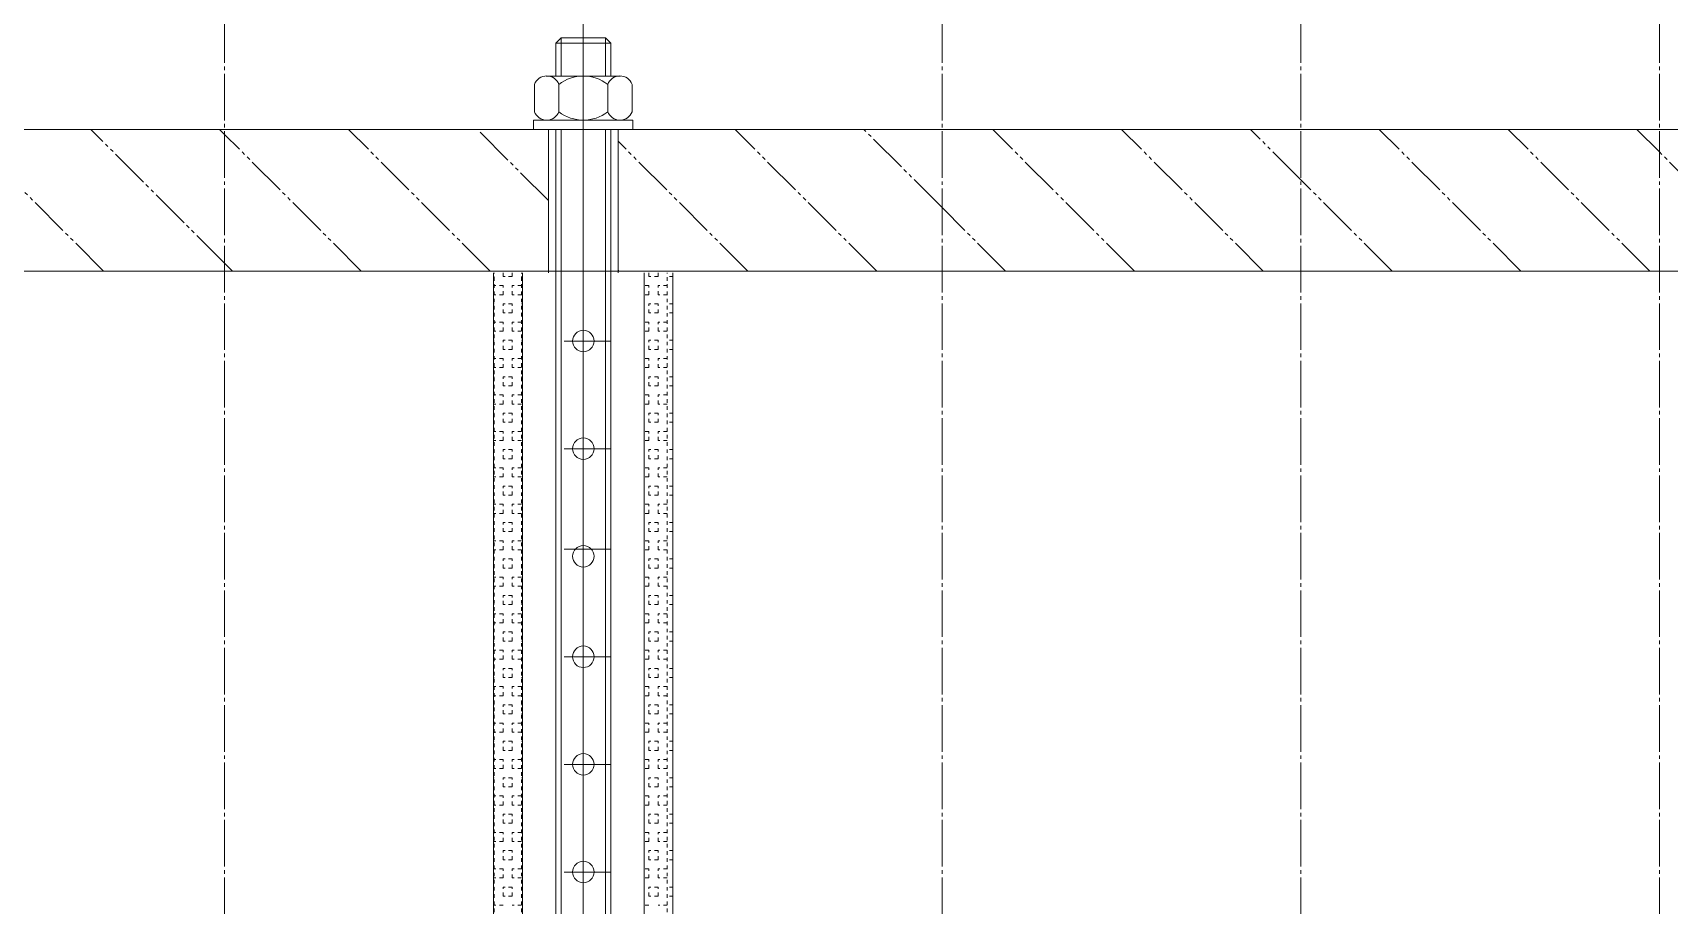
# Model space of a CAD drawing. Header units: millimetres. Extents: x 132745 to 150447, y -25377 to -12762.
# Drawn here: x 136112.4 to 136568.6, y -14657.7 to -14414.5 of the extents above; entities that cross this region are included whole.
import ezdxf

# ---------------------------------------------------------------- set-up
doc = ezdxf.new("R2010")
doc.units = ezdxf.units.MM
for name, pattern in [('AD_LTYPE1 0 mm', [16, 13, -1, 1, -1]), ('AD_LTYPE2 0 mm', [16, 11, -1, 1, -1, 1, -1]), ('AD_LTYPE3 0 mm', [2, 1, -1]), ('AD_LTYPE5 0.09 mm', [16, 13, -1, 1, -1])]:
    doc.linetypes.add(name, pattern=pattern)
doc.layers.add('CAXA_0', color=7, linetype='Continuous', lineweight=18)
for name, color, linetype, lineweight, true_color in [('cdr_dwg1', 4, 'Continuous', 18, 0x00ffff), ('cdr_dwg3', 1, 'AD_LTYPE1 0 mm', 18, 0xff0000), ('cdr_dwg4', 3, 'AD_LTYPE2 0 mm', 18, 0x00ff00), ('cdr_dwg5', 6, 'AD_LTYPE3 0 mm', 18, 0xff00ff)]:
    doc.layers.add(name, color=color, linetype=linetype, lineweight=lineweight, true_color=true_color)

msp = doc.modelspace()

# ---------------------------------------------------------------- linework, layer by layer
at = {"layer": 'CAXA_0', "color": 1, "linetype": 'AD_LTYPE1 0 mm', "true_color": 0xff0000}
for p, q in [((136265.91, -14461.836), (136265.91, -14409.951)), ((136265.91, -14480.455), (136265.91, -14422.446)), ((136265.91, -14460.778), (136265.91, -14429.122))]:
    msp.add_line(p, q, dxfattribs=at)
at = {"layer": 'CAXA_0', "color": 4, "linetype": 'Continuous', "true_color": 0x00ffff}
for p, q in [((136259.756, -14415.925), (136258.217, -14417.463)), ((136259.756, -14415.925), (136272.064, -14415.925)), ((136272.064, -14415.925), (136273.602, -14417.463)), ((136258.217, -14426.594), (136258.217, -14417.463)), ((136258.217, -14417.463), (136273.602, -14417.463)), ((136273.602, -14426.594), (136273.602, -14417.463)), ((136252.294, -14428.943), (136252.294, -14436.552)), ((136276.291, -14426.594), (136255.528, -14426.594)), ((136259.102, -14436.552), (136259.102, -14428.943)), ((136272.717, -14436.552), (136272.717, -14428.943)), ((136279.525, -14436.552), (136279.525, -14428.943)), ((136279.756, -14438.902), (136252.064, -14438.902)), ((136255.528, -14438.902), (136276.291, -14438.902)), ((136279.756, -14441.471), (136279.756, -14438.902)), ((136252.064, -14441.471), (136279.756, -14441.471)), ((136276.291, -14441.471), (136255.528, -14441.471)), ((136276.291, -14441.471), (136255.528, -14441.471)), ((136256.217, -14481.471), (136256.217, -14441.471)), ((136258.217, -16145.337), (136258.217, -14441.471)), ((136258.217, -14441.471), (136273.602, -14441.471)), ((136273.602, -16145.337), (136273.602, -14441.471)), ((136275.602, -14481.471), (136275.602, -14441.471))]:
    msp.add_line(p, q, dxfattribs=at)
at = {"layer": 'CAXA_0', "color": 7, "linetype": 'Continuous'}
for p, q in [((136259.756, -14426.594), (136259.756, -14415.925)), ((136272.064, -14426.594), (136272.064, -14415.925)), ((136259.756, -16145.337), (136259.756, -14441.471)), ((136272.064, -16145.337), (136272.064, -14441.471))]:
    msp.add_line(p, q, dxfattribs=at)
at = {"layer": 'CAXA_0', "color": 4, "linetype": 'Continuous', "true_color": 0x00ffff}
for centre, radius, start, end in [((136255.698, -14430.228), 3.638, 20.6783, 159.3217), ((136265.91, -14437.631), 11.037, 51.91812, 128.08188), ((136276.121, -14430.228), 3.638, 20.6783, 159.3217), ((136255.698, -14435.267), 3.638, 200.6783, 339.3217), ((136265.91, -14427.864), 11.037, 231.91812, 308.08188), ((136276.121, -14435.267), 3.638, 200.6783, 339.3217)]:
    msp.add_arc(centre, radius, start, end, dxfattribs=at)
at = {"layer": 'cdr_dwg1', "linetype": 'Continuous'}
for p, q in [((136252.064, -14438.902), (136252.064, -14441.471)), ((136815.91, -14441.471), (135815.91, -14441.471)), ((136815.91, -14480.971), (135373.602, -14480.971)), ((136240.91, -14481.471), (136240.91, -16135.337)), ((136248.91, -14481.471), (136248.91, -16135.337)), ((136282.91, -14481.471), (136282.91, -16135.337)), ((136290.91, -14481.471), (136290.91, -16135.337))]:
    msp.add_line(p, q, dxfattribs=at)
for centre in [(136265.91, -14500.471), (136265.91, -14530.471), (136265.91, -14560.471), (136265.91, -14588.471), (136265.91, -14618.471), (136265.91, -14648.471)]:
    msp.add_circle(centre, 3, dxfattribs=at)
at = {"layer": 'cdr_dwg3', "linetype": 'AD_LTYPE1 0 mm'}
for p, q in [((136165.91, -14377.961), (136165.91, -16225.471)), ((136265.91, -14377.961), (136265.91, -16225.471)), ((136365.91, -14377.961), (136365.91, -16225.471)), ((136465.91, -14377.961), (136465.91, -16225.471)), ((136565.91, -14377.961), (136565.91, -16225.471)), ((136265.91, -14409.707), (136265.91, -15588.471)), ((136265.91, -14437.471), (136265.91, -15451.791)), ((136273.602, -14500.471), (136259.756, -14500.471)), ((136273.602, -14530.471), (136259.756, -14530.471)), ((136273.602, -14558.471), (136259.756, -14558.471)), ((136273.602, -14588.471), (136259.756, -14588.471)), ((136273.602, -14618.471), (136259.756, -14618.471)), ((136273.602, -14648.471), (136259.756, -14648.471))]:
    msp.add_line(p, q, dxfattribs=at)
at = {"layer": 'cdr_dwg3', "linetype": 'AD_LTYPE5 0.09 mm'}
msp.add_line((136265.91, -14437.29), (136265.91, -14484.405), dxfattribs=at)
at = {"layer": 'cdr_dwg4', "linetype": 'AD_LTYPE2 0 mm'}
for p, q in [((136132.169, -14480.971), (136092.669, -14441.471)), ((136165.91, -14478.79), (136128.59, -14441.471)), ((136165.91, -14442.869), (136164.511, -14441.471)), ((136204.011, -14480.971), (136165.91, -14442.869)), ((136239.932, -14480.971), (136200.432, -14441.471)), ((136256.217, -14461.335), (136236.353, -14441.471)), ((136347.695, -14480.971), (136308.195, -14441.471)), ((136365.91, -14463.264), (136344.116, -14441.471)), ((136419.537, -14480.971), (136380.037, -14441.471)), ((136455.458, -14480.971), (136415.958, -14441.471)), ((136465.91, -14455.501), (136451.879, -14441.471)), ((136527.3, -14480.971), (136487.8, -14441.471)), ((136563.221, -14480.971), (136523.721, -14441.471)), ((136565.91, -14447.738), (136559.642, -14441.471)), ((136311.774, -14480.971), (136275.602, -14444.799)), ((136599.142, -14480.971), (136565.91, -14447.738)), ((136491.379, -14480.971), (136465.91, -14455.501)), ((136383.616, -14480.971), (136365.91, -14463.264)), ((136168.09, -14480.971), (136165.91, -14478.79)), ((136275.853, -14480.971), (136275.602, -14480.72))]:
    msp.add_line(p, q, dxfattribs=at)
at = {"layer": 'cdr_dwg5', "linetype": 'AD_LTYPE3 0 mm'}
for p, q in [((136241.012, -14482.482), (136240.91, -14482.482)), ((136241.012, -14795.658), (136241.012, -14481.471)), ((136243.552, -14485.022), (136241.012, -14485.022)), ((136243.552, -14482.482), (136243.552, -14481.471)), ((136246.092, -14482.482), (136243.552, -14482.482)), ((136243.552, -14487.562), (136243.552, -14485.022)), ((136246.092, -14482.482), (136246.092, -14481.471)), ((136248.632, -14485.022), (136246.092, -14485.022)), ((136246.092, -14487.562), (136246.092, -14485.022)), ((136248.632, -14795.658), (136248.632, -14481.471)), ((136248.91, -14482.482), (136248.632, -14482.482)), ((136284.192, -14485.022), (136282.91, -14485.022)), ((136284.192, -14482.482), (136284.192, -14481.471)), ((136286.732, -14482.482), (136284.192, -14482.482)), ((136284.192, -14487.562), (136284.192, -14485.022)), ((136286.732, -14482.482), (136286.732, -14481.471)), ((136289.272, -14485.022), (136286.732, -14485.022)), ((136286.732, -14487.562), (136286.732, -14485.022)), ((136289.272, -14795.658), (136289.272, -14481.471)), ((136290.91, -14482.482), (136289.272, -14482.482)), ((136243.552, -14487.562), (136241.012, -14487.562)), ((136248.632, -14487.562), (136246.092, -14487.562)), ((136284.192, -14487.562), (136282.91, -14487.562)), ((136289.272, -14487.562), (136286.732, -14487.562)), ((136241.012, -14490.102), (136240.91, -14490.102)), ((136241.012, -14492.642), (136240.91, -14492.642)), ((136246.092, -14490.102), (136243.552, -14490.102)), ((136243.552, -14492.642), (136243.552, -14490.102)), ((136246.092, -14492.642), (136243.552, -14492.642)), ((136246.092, -14492.642), (136246.092, -14490.102)), ((136248.91, -14490.102), (136248.632, -14490.102)), ((136248.91, -14492.642), (136248.632, -14492.642)), ((136286.732, -14490.102), (136284.192, -14490.102)), ((136284.192, -14492.642), (136284.192, -14490.102)), ((136286.732, -14492.642), (136284.192, -14492.642)), ((136286.732, -14492.642), (136286.732, -14490.102)), ((136290.91, -14490.102), (136289.272, -14490.102)), ((136290.91, -14492.642), (136289.272, -14492.642)), ((136243.552, -14495.182), (136241.012, -14495.182)), ((136243.552, -14497.722), (136241.012, -14497.722)), ((136243.552, -14497.722), (136243.552, -14495.182)), ((136248.632, -14495.182), (136246.092, -14495.182)), ((136246.092, -14497.722), (136246.092, -14495.182)), ((136248.632, -14497.722), (136246.092, -14497.722)), ((136284.192, -14495.182), (136282.91, -14495.182)), ((136284.192, -14497.722), (136282.91, -14497.722)), ((136284.192, -14497.722), (136284.192, -14495.182)), ((136289.272, -14495.182), (136286.732, -14495.182)), ((136286.732, -14497.722), (136286.732, -14495.182)), ((136289.272, -14497.722), (136286.732, -14497.722)), ((136241.012, -14500.262), (136240.91, -14500.262)), ((136241.012, -14502.802), (136240.91, -14502.802)), ((136246.092, -14500.262), (136243.552, -14500.262)), ((136243.552, -14502.802), (136243.552, -14500.262)), ((136246.092, -14502.802), (136243.552, -14502.802)), ((136246.092, -14502.802), (136246.092, -14500.262)), ((136248.91, -14500.262), (136248.632, -14500.262)), ((136248.91, -14502.802), (136248.632, -14502.802)), ((136286.732, -14500.262), (136284.192, -14500.262)), ((136284.192, -14502.802), (136284.192, -14500.262)), ((136286.732, -14502.802), (136284.192, -14502.802)), ((136286.732, -14502.802), (136286.732, -14500.262)), ((136290.91, -14500.262), (136289.272, -14500.262)), ((136290.91, -14502.802), (136289.272, -14502.802)), ((136243.552, -14505.342), (136241.012, -14505.342)), ((136243.552, -14507.882), (136241.012, -14507.882)), ((136243.552, -14507.882), (136243.552, -14505.342)), ((136248.632, -14505.342), (136246.092, -14505.342)), ((136246.092, -14507.882), (136246.092, -14505.342)), ((136248.632, -14507.882), (136246.092, -14507.882)), ((136284.192, -14505.342), (136282.91, -14505.342)), ((136284.192, -14507.882), (136282.91, -14507.882)), ((136284.192, -14507.882), (136284.192, -14505.342)), ((136289.272, -14505.342), (136286.732, -14505.342)), ((136286.732, -14507.882), (136286.732, -14505.342)), ((136289.272, -14507.882), (136286.732, -14507.882)), ((136241.012, -14510.422), (136240.91, -14510.422)), ((136246.092, -14510.422), (136243.552, -14510.422)), ((136243.552, -14512.962), (136243.552, -14510.422)), ((136246.092, -14512.962), (136246.092, -14510.422)), ((136248.91, -14510.422), (136248.632, -14510.422)), ((136286.732, -14510.422), (136284.192, -14510.422)), ((136284.192, -14512.962), (136284.192, -14510.422)), ((136286.732, -14512.962), (136286.732, -14510.422)), ((136290.91, -14510.422), (136289.272, -14510.422)), ((136241.012, -14512.962), (136240.91, -14512.962)), ((136243.552, -14515.502), (136241.012, -14515.502)), ((136246.092, -14512.962), (136243.552, -14512.962)), ((136243.552, -14518.042), (136243.552, -14515.502)), ((136248.632, -14515.502), (136246.092, -14515.502)), ((136246.092, -14518.042), (136246.092, -14515.502)), ((136248.91, -14512.962), (136248.632, -14512.962)), ((136284.192, -14515.502), (136282.91, -14515.502)), ((136286.732, -14512.962), (136284.192, -14512.962)), ((136284.192, -14518.042), (136284.192, -14515.502)), ((136289.272, -14515.502), (136286.732, -14515.502)), ((136286.732, -14518.042), (136286.732, -14515.502)), ((136290.91, -14512.962), (136289.272, -14512.962)), ((136241.012, -14520.582), (136240.91, -14520.582)), ((136243.552, -14518.042), (136241.012, -14518.042)), ((136246.092, -14520.582), (136243.552, -14520.582)), ((136243.552, -14523.122), (136243.552, -14520.582)), ((136248.632, -14518.042), (136246.092, -14518.042)), ((136246.092, -14523.122), (136246.092, -14520.582)), ((136248.91, -14520.582), (136248.632, -14520.582)), ((136284.192, -14518.042), (136282.91, -14518.042)), ((136286.732, -14520.582), (136284.192, -14520.582)), ((136284.192, -14523.122), (136284.192, -14520.582)), ((136289.272, -14518.042), (136286.732, -14518.042)), ((136286.732, -14523.122), (136286.732, -14520.582)), ((136290.91, -14520.582), (136289.272, -14520.582)), ((136241.012, -14523.122), (136240.91, -14523.122)), ((136243.552, -14525.662), (136241.012, -14525.662)), ((136246.092, -14523.122), (136243.552, -14523.122)), ((136243.552, -14528.202), (136243.552, -14525.662)), ((136248.632, -14525.662), (136246.092, -14525.662)), ((136246.092, -14528.202), (136246.092, -14525.662)), ((136248.91, -14523.122), (136248.632, -14523.122)), ((136284.192, -14525.662), (136282.91, -14525.662)), ((136286.732, -14523.122), (136284.192, -14523.122)), ((136284.192, -14528.202), (136284.192, -14525.662)), ((136289.272, -14525.662), (136286.732, -14525.662)), ((136286.732, -14528.202), (136286.732, -14525.662)), ((136290.91, -14523.122), (136289.272, -14523.122)), ((136241.012, -14530.742), (136240.91, -14530.742)), ((136243.552, -14528.202), (136241.012, -14528.202)), ((136246.092, -14530.742), (136243.552, -14530.742)), ((136243.552, -14533.282), (136243.552, -14530.742)), ((136248.632, -14528.202), (136246.092, -14528.202)), ((136246.092, -14533.282), (136246.092, -14530.742)), ((136248.91, -14530.742), (136248.632, -14530.742)), ((136284.192, -14528.202), (136282.91, -14528.202)), ((136286.732, -14530.742), (136284.192, -14530.742)), ((136284.192, -14533.282), (136284.192, -14530.742)), ((136289.272, -14528.202), (136286.732, -14528.202)), ((136286.732, -14533.282), (136286.732, -14530.742)), ((136290.91, -14530.742), (136289.272, -14530.742)), ((136241.012, -14533.282), (136240.91, -14533.282)), ((136246.092, -14533.282), (136243.552, -14533.282)), ((136248.91, -14533.282), (136248.632, -14533.282)), ((136286.732, -14533.282), (136284.192, -14533.282)), ((136290.91, -14533.282), (136289.272, -14533.282)), ((136243.552, -14535.822), (136241.012, -14535.822)), ((136243.552, -14538.362), (136241.012, -14538.362)), ((136243.552, -14538.362), (136243.552, -14535.822)), ((136248.632, -14535.822), (136246.092, -14535.822)), ((136246.092, -14538.362), (136246.092, -14535.822)), ((136248.632, -14538.362), (136246.092, -14538.362)), ((136284.192, -14535.822), (136282.91, -14535.822)), ((136284.192, -14538.362), (136282.91, -14538.362)), ((136284.192, -14538.362), (136284.192, -14535.822)), ((136289.272, -14535.822), (136286.732, -14535.822)), ((136286.732, -14538.362), (136286.732, -14535.822)), ((136289.272, -14538.362), (136286.732, -14538.362)), ((136241.012, -14540.902), (136240.91, -14540.902)), ((136241.012, -14543.442), (136240.91, -14543.442)), ((136246.092, -14540.902), (136243.552, -14540.902)), ((136243.552, -14543.442), (136243.552, -14540.902)), ((136246.092, -14543.442), (136243.552, -14543.442)), ((136246.092, -14543.442), (136246.092, -14540.902)), ((136248.91, -14540.902), (136248.632, -14540.902)), ((136248.91, -14543.442), (136248.632, -14543.442)), ((136286.732, -14540.902), (136284.192, -14540.902)), ((136284.192, -14543.442), (136284.192, -14540.902)), ((136286.732, -14543.442), (136284.192, -14543.442)), ((136286.732, -14543.442), (136286.732, -14540.902)), ((136290.91, -14540.902), (136289.272, -14540.902)), ((136290.91, -14543.442), (136289.272, -14543.442)), ((136243.552, -14545.982), (136241.012, -14545.982)), ((136243.552, -14548.522), (136241.012, -14548.522)), ((136243.552, -14548.522), (136243.552, -14545.982)), ((136248.632, -14545.982), (136246.092, -14545.982)), ((136246.092, -14548.522), (136246.092, -14545.982)), ((136248.632, -14548.522), (136246.092, -14548.522)), ((136284.192, -14545.982), (136282.91, -14545.982)), ((136284.192, -14548.522), (136282.91, -14548.522)), ((136284.192, -14548.522), (136284.192, -14545.982)), ((136289.272, -14545.982), (136286.732, -14545.982)), ((136286.732, -14548.522), (136286.732, -14545.982)), ((136289.272, -14548.522), (136286.732, -14548.522)), ((136241.012, -14551.062), (136240.91, -14551.062)), ((136241.012, -14553.602), (136240.91, -14553.602)), ((136246.092, -14551.062), (136243.552, -14551.062)), ((136243.552, -14553.602), (136243.552, -14551.062)), ((136246.092, -14553.602), (136243.552, -14553.602)), ((136246.092, -14553.602), (136246.092, -14551.062)), ((136248.91, -14551.062), (136248.632, -14551.062)), ((136248.91, -14553.602), (136248.632, -14553.602)), ((136286.732, -14551.062), (136284.192, -14551.062)), ((136284.192, -14553.602), (136284.192, -14551.062)), ((136286.732, -14553.602), (136284.192, -14553.602)), ((136286.732, -14553.602), (136286.732, -14551.062)), ((136290.91, -14551.062), (136289.272, -14551.062)), ((136290.91, -14553.602), (136289.272, -14553.602)), ((136243.552, -14556.142), (136241.012, -14556.142)), ((136243.552, -14558.682), (136243.552, -14556.142)), ((136248.632, -14556.142), (136246.092, -14556.142)), ((136246.092, -14558.682), (136246.092, -14556.142)), ((136284.192, -14556.142), (136282.91, -14556.142)), ((136284.192, -14558.682), (136284.192, -14556.142)), ((136289.272, -14556.142), (136286.732, -14556.142)), ((136286.732, -14558.682), (136286.732, -14556.142)), ((136241.012, -14561.222), (136240.91, -14561.222)), ((136243.552, -14558.682), (136241.012, -14558.682)), ((136246.092, -14561.222), (136243.552, -14561.222)), ((136243.552, -14563.762), (136243.552, -14561.222)), ((136248.632, -14558.682), (136246.092, -14558.682)), ((136246.092, -14563.762), (136246.092, -14561.222)), ((136248.91, -14561.222), (136248.632, -14561.222)), ((136284.192, -14558.682), (136282.91, -14558.682)), ((136286.732, -14561.222), (136284.192, -14561.222)), ((136284.192, -14563.762), (136284.192, -14561.222)), ((136289.272, -14558.682), (136286.732, -14558.682)), ((136286.732, -14563.762), (136286.732, -14561.222)), ((136290.91, -14561.222), (136289.272, -14561.222)), ((136241.012, -14563.762), (136240.91, -14563.762)), ((136243.552, -14566.302), (136241.012, -14566.302)), ((136246.092, -14563.762), (136243.552, -14563.762)), ((136243.552, -14568.842), (136243.552, -14566.302)), ((136248.632, -14566.302), (136246.092, -14566.302)), ((136246.092, -14568.842), (136246.092, -14566.302)), ((136248.91, -14563.762), (136248.632, -14563.762)), ((136284.192, -14566.302), (136282.91, -14566.302)), ((136286.732, -14563.762), (136284.192, -14563.762)), ((136284.192, -14568.842), (136284.192, -14566.302)), ((136289.272, -14566.302), (136286.732, -14566.302)), ((136286.732, -14568.842), (136286.732, -14566.302)), ((136290.91, -14563.762), (136289.272, -14563.762)), ((136241.012, -14571.382), (136240.91, -14571.382)), ((136243.552, -14568.842), (136241.012, -14568.842)), ((136246.092, -14571.382), (136243.552, -14571.382)), ((136243.552, -14573.922), (136243.552, -14571.382)), ((136248.632, -14568.842), (136246.092, -14568.842)), ((136246.092, -14573.922), (136246.092, -14571.382)), ((136248.91, -14571.382), (136248.632, -14571.382)), ((136284.192, -14568.842), (136282.91, -14568.842)), ((136286.732, -14571.382), (136284.192, -14571.382)), ((136284.192, -14573.922), (136284.192, -14571.382)), ((136289.272, -14568.842), (136286.732, -14568.842)), ((136286.732, -14573.922), (136286.732, -14571.382)), ((136290.91, -14571.382), (136289.272, -14571.382)), ((136241.012, -14573.922), (136240.91, -14573.922)), ((136246.092, -14573.922), (136243.552, -14573.922)), ((136248.91, -14573.922), (136248.632, -14573.922)), ((136286.732, -14573.922), (136284.192, -14573.922)), ((136290.91, -14573.922), (136289.272, -14573.922)), ((136243.552, -14576.462), (136241.012, -14576.462)), ((136243.552, -14579.002), (136241.012, -14579.002)), ((136243.552, -14579.002), (136243.552, -14576.462)), ((136248.632, -14576.462), (136246.092, -14576.462)), ((136246.092, -14579.002), (136246.092, -14576.462)), ((136248.632, -14579.002), (136246.092, -14579.002)), ((136284.192, -14576.462), (136282.91, -14576.462)), ((136284.192, -14579.002), (136282.91, -14579.002)), ((136284.192, -14579.002), (136284.192, -14576.462)), ((136289.272, -14576.462), (136286.732, -14576.462)), ((136286.732, -14579.002), (136286.732, -14576.462)), ((136289.272, -14579.002), (136286.732, -14579.002)), ((136241.012, -14581.542), (136240.91, -14581.542)), ((136241.012, -14584.082), (136240.91, -14584.082)), ((136246.092, -14581.542), (136243.552, -14581.542)), ((136243.552, -14584.082), (136243.552, -14581.542)), ((136246.092, -14584.082), (136243.552, -14584.082)), ((136246.092, -14584.082), (136246.092, -14581.542)), ((136248.91, -14581.542), (136248.632, -14581.542)), ((136248.91, -14584.082), (136248.632, -14584.082)), ((136286.732, -14581.542), (136284.192, -14581.542)), ((136284.192, -14584.082), (136284.192, -14581.542)), ((136286.732, -14584.082), (136284.192, -14584.082)), ((136286.732, -14584.082), (136286.732, -14581.542)), ((136290.91, -14581.542), (136289.272, -14581.542)), ((136290.91, -14584.082), (136289.272, -14584.082)), ((136243.552, -14586.622), (136241.012, -14586.622)), ((136243.552, -14589.162), (136241.012, -14589.162)), ((136243.552, -14589.162), (136243.552, -14586.622)), ((136248.632, -14586.622), (136246.092, -14586.622)), ((136246.092, -14589.162), (136246.092, -14586.622)), ((136248.632, -14589.162), (136246.092, -14589.162)), ((136284.192, -14586.622), (136282.91, -14586.622)), ((136284.192, -14589.162), (136282.91, -14589.162)), ((136284.192, -14589.162), (136284.192, -14586.622)), ((136289.272, -14586.622), (136286.732, -14586.622)), ((136286.732, -14589.162), (136286.732, -14586.622)), ((136289.272, -14589.162), (136286.732, -14589.162)), ((136241.012, -14591.702), (136240.91, -14591.702)), ((136241.012, -14594.242), (136240.91, -14594.242)), ((136246.092, -14591.702), (136243.552, -14591.702)), ((136243.552, -14594.242), (136243.552, -14591.702)), ((136246.092, -14594.242), (136243.552, -14594.242)), ((136246.092, -14594.242), (136246.092, -14591.702)), ((136248.91, -14591.702), (136248.632, -14591.702)), ((136248.91, -14594.242), (136248.632, -14594.242)), ((136286.732, -14591.702), (136284.192, -14591.702)), ((136284.192, -14594.242), (136284.192, -14591.702)), ((136286.732, -14594.242), (136284.192, -14594.242)), ((136286.732, -14594.242), (136286.732, -14591.702)), ((136290.91, -14591.702), (136289.272, -14591.702)), ((136290.91, -14594.242), (136289.272, -14594.242)), ((136243.552, -14596.782), (136241.012, -14596.782)), ((136243.552, -14599.322), (136243.552, -14596.782)), ((136248.632, -14596.782), (136246.092, -14596.782)), ((136246.092, -14599.322), (136246.092, -14596.782)), ((136284.192, -14596.782), (136282.91, -14596.782)), ((136284.192, -14599.322), (136284.192, -14596.782)), ((136289.272, -14596.782), (136286.732, -14596.782)), ((136286.732, -14599.322), (136286.732, -14596.782)), ((136241.012, -14601.862), (136240.91, -14601.862)), ((136243.552, -14599.322), (136241.012, -14599.322)), ((136246.092, -14601.862), (136243.552, -14601.862)), ((136243.552, -14604.402), (136243.552, -14601.862)), ((136248.632, -14599.322), (136246.092, -14599.322)), ((136246.092, -14604.402), (136246.092, -14601.862)), ((136248.91, -14601.862), (136248.632, -14601.862)), ((136284.192, -14599.322), (136282.91, -14599.322)), ((136286.732, -14601.862), (136284.192, -14601.862)), ((136284.192, -14604.402), (136284.192, -14601.862)), ((136289.272, -14599.322), (136286.732, -14599.322)), ((136286.732, -14604.402), (136286.732, -14601.862)), ((136290.91, -14601.862), (136289.272, -14601.862)), ((136241.012, -14604.402), (136240.91, -14604.402)), ((136243.552, -14606.942), (136241.012, -14606.942)), ((136246.092, -14604.402), (136243.552, -14604.402)), ((136243.552, -14609.482), (136243.552, -14606.942)), ((136248.632, -14606.942), (136246.092, -14606.942)), ((136246.092, -14609.482), (136246.092, -14606.942)), ((136248.91, -14604.402), (136248.632, -14604.402)), ((136284.192, -14606.942), (136282.91, -14606.942)), ((136286.732, -14604.402), (136284.192, -14604.402)), ((136284.192, -14609.482), (136284.192, -14606.942)), ((136289.272, -14606.942), (136286.732, -14606.942)), ((136286.732, -14609.482), (136286.732, -14606.942)), ((136290.91, -14604.402), (136289.272, -14604.402)), ((136241.012, -14612.022), (136240.91, -14612.022)), ((136243.552, -14609.482), (136241.012, -14609.482)), ((136246.092, -14612.022), (136243.552, -14612.022)), ((136243.552, -14614.562), (136243.552, -14612.022)), ((136248.632, -14609.482), (136246.092, -14609.482)), ((136246.092, -14614.562), (136246.092, -14612.022)), ((136248.91, -14612.022), (136248.632, -14612.022)), ((136284.192, -14609.482), (136282.91, -14609.482)), ((136286.732, -14612.022), (136284.192, -14612.022)), ((136284.192, -14614.562), (136284.192, -14612.022)), ((136289.272, -14609.482), (136286.732, -14609.482)), ((136286.732, -14614.562), (136286.732, -14612.022)), ((136290.91, -14612.022), (136289.272, -14612.022)), ((136241.012, -14614.562), (136240.91, -14614.562)), ((136243.552, -14617.102), (136241.012, -14617.102)), ((136246.092, -14614.562), (136243.552, -14614.562)), ((136243.552, -14619.642), (136243.552, -14617.102)), ((136248.632, -14617.102), (136246.092, -14617.102)), ((136246.092, -14619.642), (136246.092, -14617.102)), ((136248.91, -14614.562), (136248.632, -14614.562)), ((136284.192, -14617.102), (136282.91, -14617.102)), ((136286.732, -14614.562), (136284.192, -14614.562)), ((136284.192, -14619.642), (136284.192, -14617.102)), ((136289.272, -14617.102), (136286.732, -14617.102)), ((136286.732, -14619.642), (136286.732, -14617.102)), ((136290.91, -14614.562), (136289.272, -14614.562)), ((136243.552, -14619.642), (136241.012, -14619.642)), ((136248.632, -14619.642), (136246.092, -14619.642)), ((136284.192, -14619.642), (136282.91, -14619.642)), ((136289.272, -14619.642), (136286.732, -14619.642)), ((136241.012, -14622.182), (136240.91, -14622.182)), ((136241.012, -14624.722), (136240.91, -14624.722)), ((136246.092, -14622.182), (136243.552, -14622.182)), ((136243.552, -14624.722), (136243.552, -14622.182)), ((136246.092, -14624.722), (136243.552, -14624.722)), ((136246.092, -14624.722), (136246.092, -14622.182)), ((136248.91, -14622.182), (136248.632, -14622.182)), ((136248.91, -14624.722), (136248.632, -14624.722)), ((136286.732, -14622.182), (136284.192, -14622.182)), ((136284.192, -14624.722), (136284.192, -14622.182)), ((136286.732, -14624.722), (136284.192, -14624.722)), ((136286.732, -14624.722), (136286.732, -14622.182)), ((136290.91, -14622.182), (136289.272, -14622.182)), ((136290.91, -14624.722), (136289.272, -14624.722)), ((136243.552, -14627.262), (136241.012, -14627.262)), ((136243.552, -14629.802), (136241.012, -14629.802)), ((136243.552, -14629.802), (136243.552, -14627.262)), ((136248.632, -14627.262), (136246.092, -14627.262)), ((136246.092, -14629.802), (136246.092, -14627.262)), ((136248.632, -14629.802), (136246.092, -14629.802)), ((136284.192, -14627.262), (136282.91, -14627.262)), ((136284.192, -14629.802), (136282.91, -14629.802)), ((136284.192, -14629.802), (136284.192, -14627.262)), ((136289.272, -14627.262), (136286.732, -14627.262)), ((136286.732, -14629.802), (136286.732, -14627.262)), ((136289.272, -14629.802), (136286.732, -14629.802)), ((136241.012, -14632.342), (136240.91, -14632.342)), ((136241.012, -14634.882), (136240.91, -14634.882)), ((136246.092, -14632.342), (136243.552, -14632.342)), ((136243.552, -14634.882), (136243.552, -14632.342)), ((136246.092, -14634.882), (136243.552, -14634.882)), ((136246.092, -14634.882), (136246.092, -14632.342)), ((136248.91, -14632.342), (136248.632, -14632.342)), ((136248.91, -14634.882), (136248.632, -14634.882)), ((136286.732, -14632.342), (136284.192, -14632.342)), ((136284.192, -14634.882), (136284.192, -14632.342)), ((136286.732, -14634.882), (136284.192, -14634.882)), ((136286.732, -14634.882), (136286.732, -14632.342)), ((136290.91, -14632.342), (136289.272, -14632.342)), ((136290.91, -14634.882), (136289.272, -14634.882)), ((136243.552, -14637.422), (136241.012, -14637.422)), ((136243.552, -14639.962), (136241.012, -14639.962)), ((136243.552, -14639.962), (136243.552, -14637.422)), ((136248.632, -14637.422), (136246.092, -14637.422)), ((136246.092, -14639.962), (136246.092, -14637.422)), ((136248.632, -14639.962), (136246.092, -14639.962)), ((136284.192, -14637.422), (136282.91, -14637.422)), ((136284.192, -14639.962), (136282.91, -14639.962)), ((136284.192, -14639.962), (136284.192, -14637.422)), ((136289.272, -14637.422), (136286.732, -14637.422)), ((136286.732, -14639.962), (136286.732, -14637.422)), ((136289.272, -14639.962), (136286.732, -14639.962)), ((136241.012, -14642.502), (136240.91, -14642.502)), ((136246.092, -14642.502), (136243.552, -14642.502)), ((136243.552, -14645.042), (136243.552, -14642.502)), ((136246.092, -14645.042), (136246.092, -14642.502)), ((136248.91, -14642.502), (136248.632, -14642.502)), ((136286.732, -14642.502), (136284.192, -14642.502)), ((136284.192, -14645.042), (136284.192, -14642.502)), ((136286.732, -14645.042), (136286.732, -14642.502)), ((136290.91, -14642.502), (136289.272, -14642.502)), ((136241.012, -14645.042), (136240.91, -14645.042)), ((136243.552, -14647.582), (136241.012, -14647.582)), ((136246.092, -14645.042), (136243.552, -14645.042)), ((136243.552, -14650.122), (136243.552, -14647.582)), ((136248.632, -14647.582), (136246.092, -14647.582)), ((136246.092, -14650.122), (136246.092, -14647.582)), ((136248.91, -14645.042), (136248.632, -14645.042)), ((136284.192, -14647.582), (136282.91, -14647.582)), ((136286.732, -14645.042), (136284.192, -14645.042)), ((136284.192, -14650.122), (136284.192, -14647.582)), ((136289.272, -14647.582), (136286.732, -14647.582)), ((136286.732, -14650.122), (136286.732, -14647.582)), ((136290.91, -14645.042), (136289.272, -14645.042)), ((136241.012, -14652.662), (136240.91, -14652.662)), ((136243.552, -14650.122), (136241.012, -14650.122)), ((136246.092, -14652.662), (136243.552, -14652.662)), ((136243.552, -14655.202), (136243.552, -14652.662)), ((136248.632, -14650.122), (136246.092, -14650.122)), ((136246.092, -14655.202), (136246.092, -14652.662)), ((136248.91, -14652.662), (136248.632, -14652.662)), ((136284.192, -14650.122), (136282.91, -14650.122)), ((136286.732, -14652.662), (136284.192, -14652.662)), ((136284.192, -14655.202), (136284.192, -14652.662)), ((136289.272, -14650.122), (136286.732, -14650.122)), ((136286.732, -14655.202), (136286.732, -14652.662)), ((136290.91, -14652.662), (136289.272, -14652.662)), ((136241.012, -14655.202), (136240.91, -14655.202)), ((136243.552, -14657.742), (136241.012, -14657.742)), ((136246.092, -14655.202), (136243.552, -14655.202)), ((136248.632, -14657.742), (136246.092, -14657.742)), ((136248.91, -14655.202), (136248.632, -14655.202)), ((136284.192, -14657.742), (136282.91, -14657.742)), ((136286.732, -14655.202), (136284.192, -14655.202)), ((136289.272, -14657.742), (136286.732, -14657.742)), ((136290.91, -14655.202), (136289.272, -14655.202))]:
    msp.add_line(p, q, dxfattribs=at)

doc.saveas('drawing.dxf')
